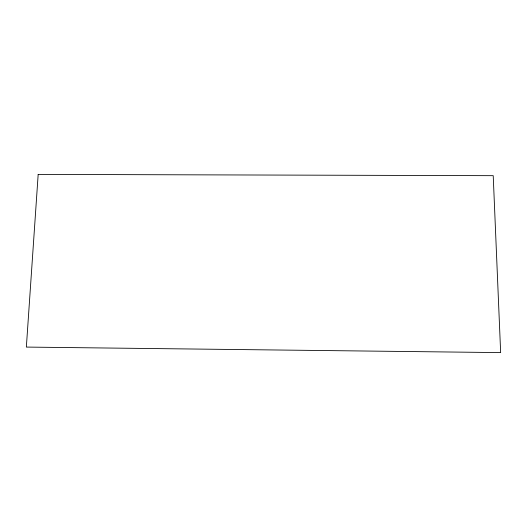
<?xml version="1.0" encoding="UTF-8"?>
<svg xmlns="http://www.w3.org/2000/svg" width="527" height="527" viewBox="0 0 527 527"><rect width="100%" height="100%" fill="white"/><g stroke="black" fill="none" stroke-linecap="round" stroke-linejoin="round"><path stroke-width="0.79" d="M38.175 174.397L26.35 347.076L500.65 352.603L493.213 175.675L38.175 174.397"/></g></svg>
